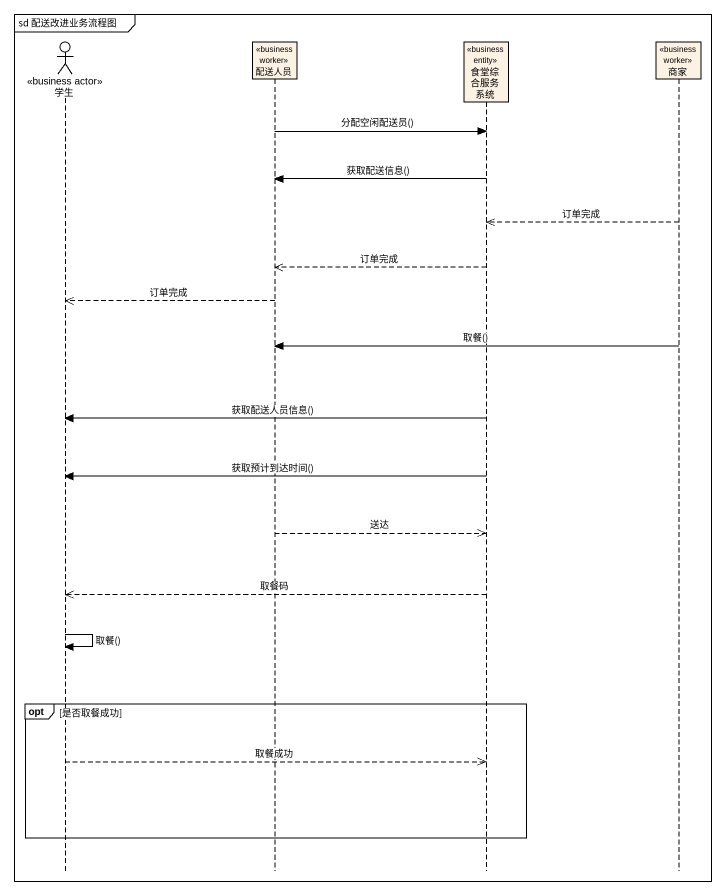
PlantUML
@startuml
mainframe sd 配送改进业务流程图
hide footbox
actor 学生 <<business actor>>
participant 配送人员 <<business worker>>
participant 食堂综合服务系统 <<business entity>>
participant 商家 <<business worker>>

配送人员 -> 食堂综合服务系统 : 分配空闲配送员()
食堂综合服务系统 -> 配送人员 : 获取配送信息()
商家 -->> 食堂综合服务系统 : 订单完成
食堂综合服务系统 -->> 配送人员 : 订单完成
配送人员 -->> 学生 : 订单完成
商家 -> 配送人员 : 取餐()
食堂综合服务系统 -> 学生 : 获取配送人员信息()
食堂综合服务系统 -> 学生 : 获取预计到达时间()
配送人员 -->> 食堂综合服务系统 : 送达
食堂综合服务系统 -->> 学生 : 取餐码
学生 -> 学生 : 取餐()
opt 是否取餐成功
  学生 -->> 食堂综合服务系统 : 取餐成功
end
@enduml
